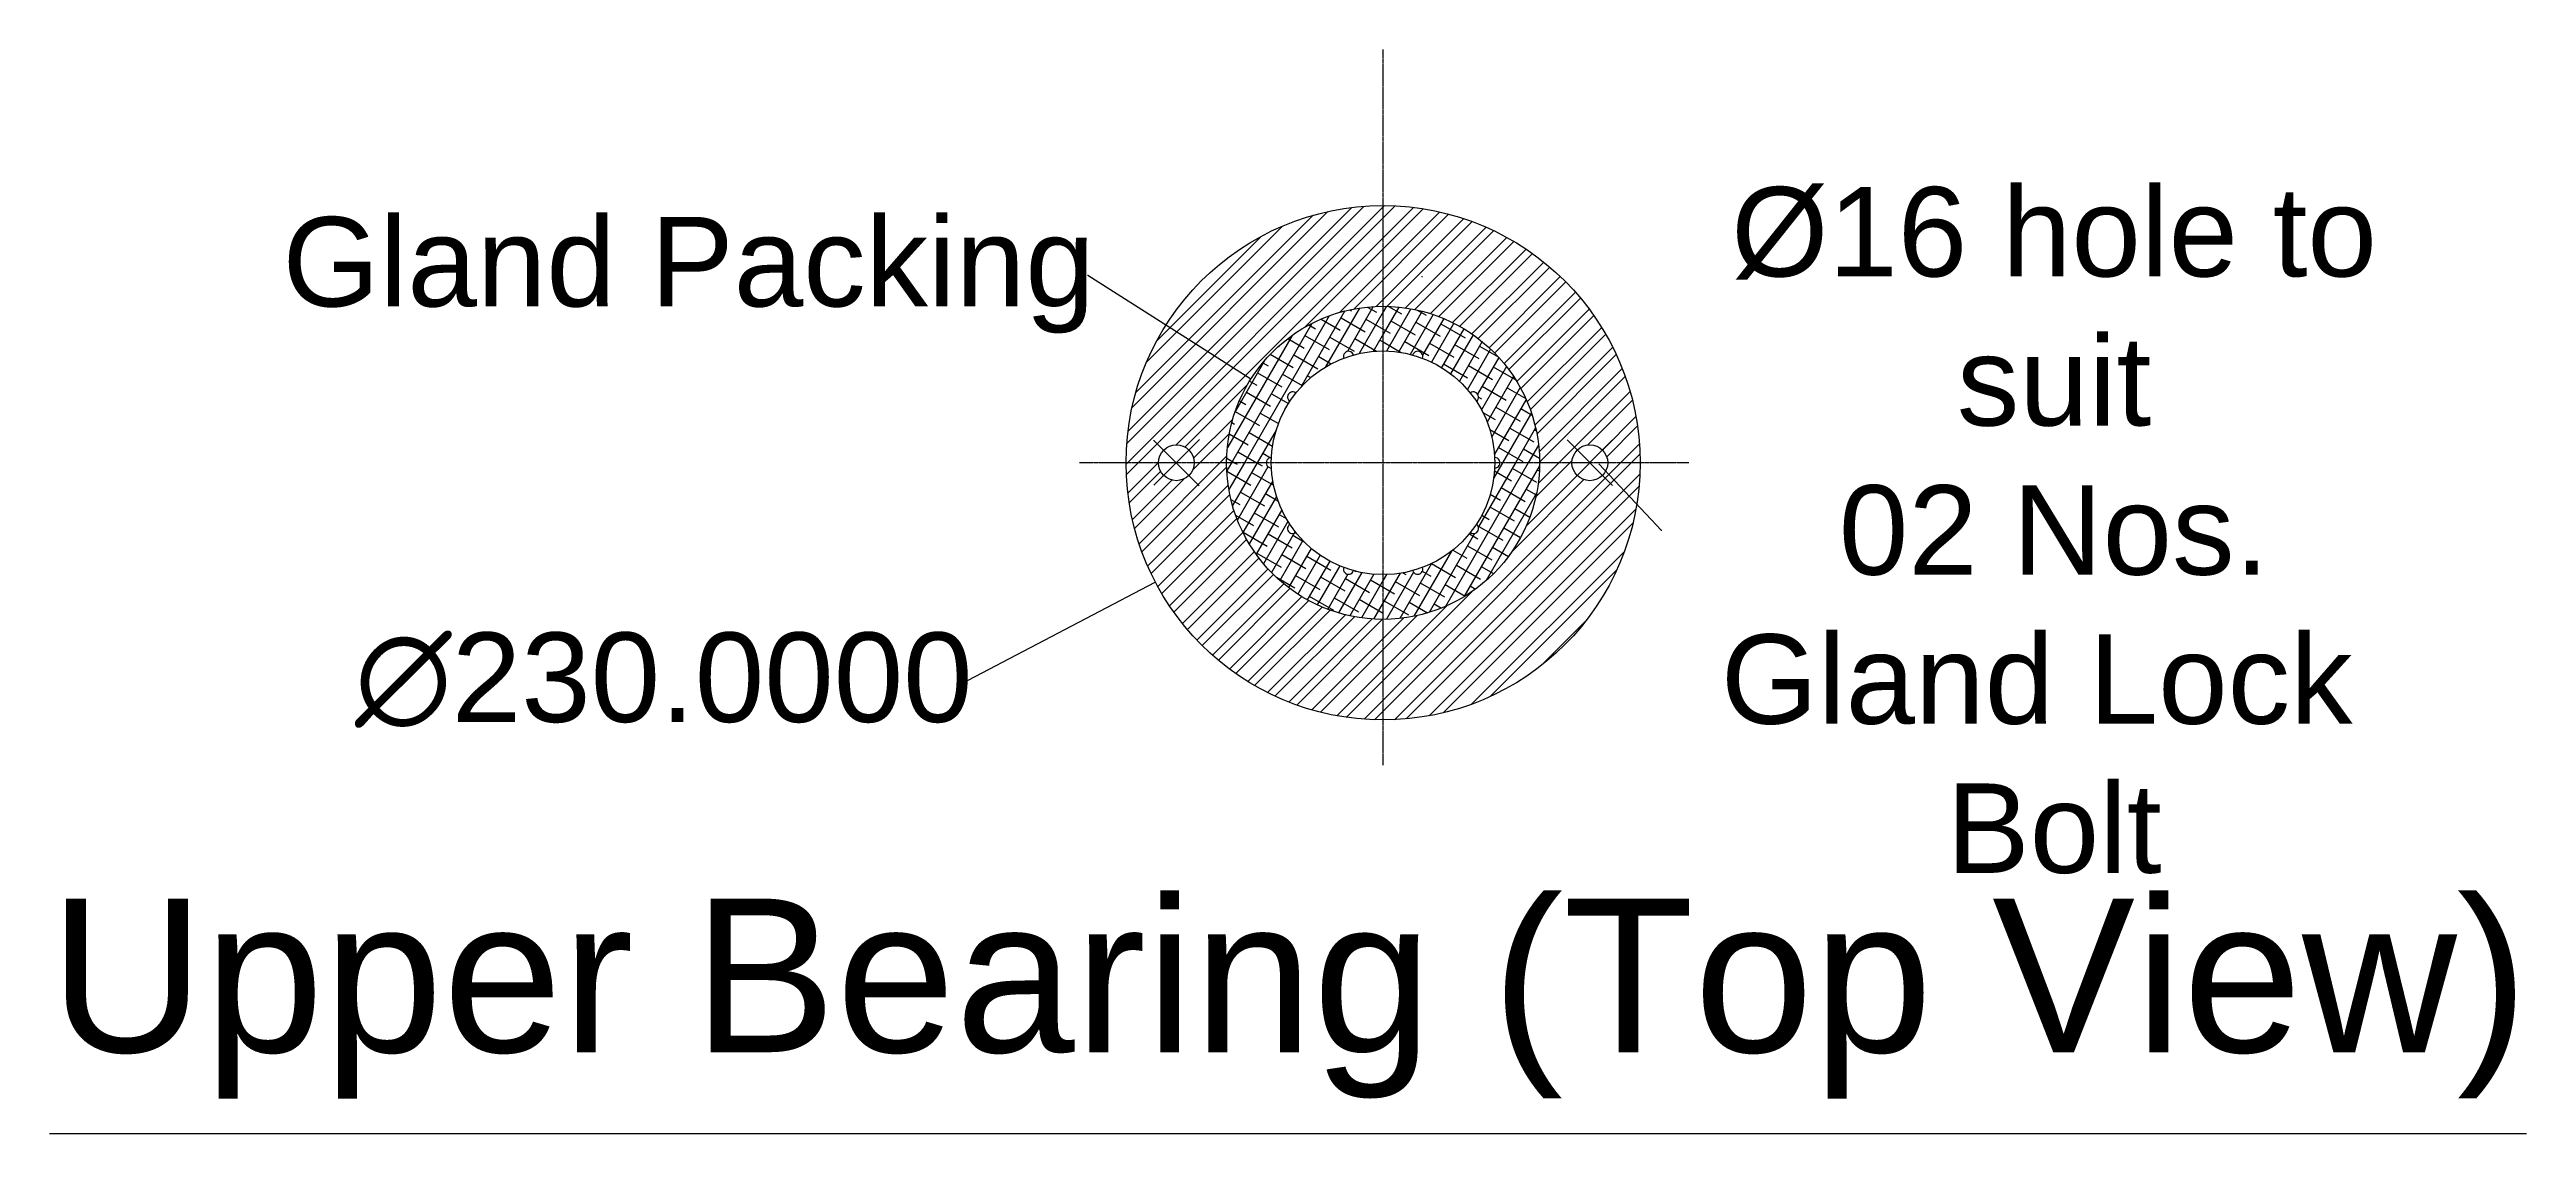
# Model space of a CAD drawing. Header units: millimetres. Extents: x 14 to 1468, y 8 to 2180.
# Drawn here: x 137 to 1245, y 1696 to 2180 of the extents above; entities that cross this region are included whole.
import ezdxf

# ---------------------------------------------------------------- set-up
doc = ezdxf.new("R2010")
doc.units = ezdxf.units.MM
doc.header["$MEASUREMENT"] = 0
doc.linetypes.add('CENTER2', pattern=[1.125, 0.75, -0.125, 0.125, -0.125])
doc.styles.get("Standard").update_dxf_attribs({"font": 'arial.ttf'})
doc.dimstyles.get("Standard").update_dxf_attribs({"dimtxt": 0.18, "dimasz": 0.18, "dimexe": 0.18, "dimexo": 0.0625, "dimgap": 0.09, "dimtad": 0, "dimtih": 1, "dimtoh": 1, "dimdec": 4, "dimzin": 0, "dimdsep": 46, "dimtxsty": 'Standard', "dimcen": 0.09, "dimadec": 0, "dimazin": 0, "dimtfac": 1, "dimtdec": 4, "dimtofl": 0, "dimtmove": 0, "dimatfit": 3, "dimfxl": 1, "dimtolj": 1, "dimtzin": 0, "dimarcsym": 0})

# ---------------------------------------------------------------- blocks, each defined once
blk = doc.blocks.new('*D40')
at = {"color": 0, "lineweight": -2, "transparency": 16777216}
for p, q in [((751.2, 2078.8), (751.4, 2078.8)), ((751.3, 2078.7), (751.3, 2078.9)), ((858.3, 1965.2), (830.3, 1995)), ((858.5, 1965.2), (858.3, 1965.2))]:
    blk.add_line(p, q, dxfattribs=at)
at = {"color": 0, "transparency": 16777216}
blk.add_solid([(830.3, 1995), (830.3, 1994.9), (830.2, 1995.1)], dxfattribs=at)
at = {"layer": 'Defpoints', "color": 0, "transparency": 16777216}
for p in [(751.3, 2078.8), (830.2, 1995.1)]:
    blk.add_point(p, dxfattribs=at)
at = {"color": 0, "transparency": 16777216, "insert": (1034, 1965.2), "char_height": 0.18, "width": 352.9, "attachment_point": 5}
blk.add_mtext('\\A1;{\\H222.22222x;%%C16 hole to suit \\P02 Nos. Gland Lock  Bolt}', dxfattribs=at)
blk = doc.blocks.new('*D41')
at = {"color": 0, "lineweight": -2, "transparency": 16777216}
for p, q in [((601.5, 2079.4), (601.7, 2079.4)), ((601.7, 2079.4), (674.6, 2033.1)), ((733.7, 1995.5), (733.9, 1995.5)), ((733.8, 1995.4), (733.8, 1995.6))]:
    blk.add_line(p, q, dxfattribs=at)
at = {"color": 0, "transparency": 16777216}
blk.add_solid([(674.6, 2033.2), (674.5, 2033.1), (674.7, 2033)], dxfattribs=at)
at = {"layer": 'Defpoints', "color": 0, "transparency": 16777216}
for p in [(674.7, 2033), (792.9, 1958)]:
    blk.add_point(p, dxfattribs=at)
at = {"color": 0, "transparency": 16777216, "insert": (423.1, 2079.4), "char_height": 0.18, "attachment_point": 5}
blk.add_mtext('\\A1;{\\H222.22222x;Gland Packing}', dxfattribs=at)
blk = doc.blocks.new('*D37')
at = {"color": 0, "lineweight": -2, "transparency": 16777216}
for p, q in [((733.7, 1995.5), (733.9, 1995.5)), ((733.8, 1995.4), (733.8, 1995.6)), ((548.1, 1898.3), (631.8, 1942.1)), ((547.9, 1898.3), (548.1, 1898.3))]:
    blk.add_line(p, q, dxfattribs=at)
at = {"color": 0, "transparency": 16777216}
blk.add_solid([(631.7, 1942.1), (631.8, 1942.1), (631.9, 1942.2)], dxfattribs=at)
at = {"layer": 'Defpoints', "color": 0, "transparency": 16777216}
for p in [(835.7, 2048.8), (631.9, 1942.2)]:
    blk.add_point(p, dxfattribs=at)
at = {"color": 0, "transparency": 16777216, "insert": (412, 1898.3), "char_height": 0.18, "attachment_point": 5}
blk.add_mtext('\\A1;{\\H222.22222x;∅230.0000}', dxfattribs=at)

msp = doc.modelspace()

# ---------------------------------------------------------------- hatches: boundary and pattern name
h = msp.add_hatch()
h.set_pattern_fill('STEEL', color=256, scale=93.6, angle=180)
h.set_pattern_definition([(225, (-1900.309, 2454.099), (6.89429, -6.89429), []), (225, (-1900.309, 2449.224), (6.89429, -6.89429), [])])
edge = h.paths.add_edge_path()
edge.add_line((733.80732, 2065.51637), (733.80732, 2110.51637))
edge.add_ellipse((733.80732, 1995.51637), major_axis=(81.31728, 81.31728), ratio=1, start_angle=45, end_angle=135)
edge.add_line((618.80732, 1995.51637), (633.30732, 1995.51637))
edge.add_ellipse((641.30732, 1995.51637), major_axis=(-5.65685, 5.65685), ratio=1, start_angle=-135, end_angle=45, ccw=False)
edge.add_line((649.30732, 1995.51637), (663.80732, 1995.51637))
edge.add_ellipse((733.80732, 1995.51637), major_axis=(-49.49747, 49.49747), ratio=1, start_angle=-45, end_angle=45, ccw=False)
edge = h.paths.add_edge_path()
edge.add_ellipse((733.80732, 1995.51637), major_axis=(-49.49747, 49.49747), ratio=1, start_angle=45, end_angle=135, ccw=False)
edge.add_line((663.80732, 1995.51637), (649.30732, 1995.51637))
edge.add_ellipse((641.30732, 1995.51637), major_axis=(5.65685, 5.65685), ratio=1, start_angle=135, end_angle=315, ccw=False)
edge.add_line((633.30732, 1995.51637), (618.80732, 1995.51637))
edge.add_ellipse((733.80732, 1995.51637), major_axis=(81.31728, 81.31728), ratio=1, start_angle=135, end_angle=225)
edge.add_line((733.80732, 1880.51637), (733.80732, 1925.51637))
edge = h.paths.add_edge_path()
edge.add_line((848.80732, 1995.51637), (834.30732, 1995.51637))
edge.add_ellipse((826.30732, 1995.51637), major_axis=(-5.65685, 5.65685), ratio=1, start_angle=45, end_angle=225, ccw=False)
edge.add_line((818.30732, 1995.51637), (803.80732, 1995.51637))
edge.add_ellipse((733.80732, 1995.51637), major_axis=(49.49747, 49.49747), ratio=1, start_angle=225, end_angle=315, ccw=False)
edge.add_line((733.80732, 1925.51637), (733.80732, 1880.51637))
edge.add_ellipse((733.80732, 1995.51637), major_axis=(-81.31728, 81.31728), ratio=1, start_angle=135, end_angle=225)
edge = h.paths.add_edge_path()
edge.add_line((733.80732, 2110.51637), (733.80732, 2065.51637))
edge.add_ellipse((733.80732, 1995.51637), major_axis=(-49.49747, 49.49747), ratio=1, start_angle=225, end_angle=315, ccw=False)
edge.add_line((803.80732, 1995.51637), (818.30732, 1995.51637))
edge.add_ellipse((826.30732, 1995.51637), major_axis=(5.65685, 5.65685), ratio=1, start_angle=-45, end_angle=135, ccw=False)
edge.add_line((834.30732, 1995.51637), (848.80732, 1995.51637))
edge.add_ellipse((733.80732, 1995.51637), major_axis=(81.31728, 81.31728), ratio=1, start_angle=315, end_angle=405)

# ---------------------------------------------------------------- linework, layer by layer
at = {"linetype": 'CENTER2'}
for p, q in [((733.80732, 1860.23032), (733.80732, 2180.3099)), ((870.67172, 1995.51637), (598.01696, 1995.51637))]:
    msp.add_line(p, q, dxfattribs=at)
at = {"linetype": 'Continuous'}
for p, q in [((716.73586, 2063.40279), (697.21225, 2029.5869)), ((723.26904, 2064.71857), (708.06154, 2038.37841)), ((729.42383, 2065.37899), (717.8392, 2045.31383)), ((718.91333, 2063.91351), (719.66644, 2063.4787)), ((733.80732, 2062.97142), (723.05415, 2044.34638)), ((726.75413, 2065.16013), (730.8267, 2062.80883)), ((735.26785, 2065.50114), (733.80732, 2062.97142)), ((740.84536, 2065.16166), (733.80732, 2052.97142)), ((746.18665, 2064.41305), (735.26439, 2045.49514)), ((736.20844, 2065.47518), (741.98695, 2062.13896)), ((751.31299, 2063.29212), (740.76897, 2045.02936)), ((756.23932, 2061.82478), (745.95826, 2044.01745)), ((749.04422, 2063.83795), (753.14721, 2061.46908)), ((693.09871, 2052.46204), (664.13662, 2002.29823)), ((701.9943, 2057.86966), (665.99462, 1995.51637)), ((709.71312, 2061.23905), (671.76812, 1995.51637)), ((691.19301, 2051.05033), (698.50619, 2046.82807)), ((698.84113, 2052.40819), (709.66644, 2046.15819)), ((700.62492, 2057.15182), (703.50619, 2055.48832)), ((706.06521, 2059.78437), (714.66644, 2054.81845)), ((710.00138, 2051.73832), (720.8267, 2045.48832)), ((715.00138, 2060.39857), (725.8267, 2054.14857)), ((721.16163, 2051.06845), (730.92238, 2045.43308)), ((726.16163, 2059.7287), (733.80732, 2055.31446)), ((733.80732, 2052.97142), (729.39029, 2045.32089)), ((732.32189, 2050.39857), (733.80732, 2049.54096)), ((733.80732, 2055.31446), (736.98695, 2053.4787)), ((737.32189, 2059.05883), (748.14721, 2052.80883)), ((748.48214, 2058.38896), (759.30746, 2052.13896)), ((760.97597, 2060.02889), (751.49703, 2043.61089)), ((765.52953, 2057.9159), (755.50962, 2040.56091)), ((759.6424, 2057.71908), (770.46771, 2051.46908)), ((769.90354, 2055.4919), (759.90122, 2038.16738)), ((774.09865, 2052.75805), (764.04195, 2035.33933)), ((680.93072, 2041.38646), (667.64436, 2018.37381)), ((679.94443, 2040.22419), (682.34594, 2038.83769)), ((683.34782, 2044.03275), (693.50619, 2038.16781)), ((687.08984, 2047.6458), (687.34594, 2047.49794)), ((693.84113, 2043.74794), (704.66644, 2037.49794)), ((705.00138, 2043.07807), (710.63761, 2039.82399)), ((716.15393, 2042.39486), (716.08111, 2042.26871)), ((733.80732, 2049.54096), (741.92793, 2044.85252)), ((743.48214, 2049.7287), (754.30746, 2043.4787)), ((754.6424, 2049.05883), (765.46771, 2042.80883)), ((760.80265, 2039.7287), (771.62797, 2033.4787)), ((765.80265, 2048.38896), (776.62797, 2042.13896)), ((778.11278, 2049.71072), (767.92594, 2032.06661)), ((781.94088, 2046.34118), (771.53869, 2028.32406)), ((785.57455, 2042.63489), (776.1209, 2026.26069)), ((776.9629, 2047.71908), (785.35709, 2042.8727)), ((674.09863, 2032.05227), (677.34594, 2030.17743)), ((677.68087, 2035.75756), (688.50619, 2029.50756)), ((688.84113, 2035.08769), (697.61971, 2030.01937)), ((700.00138, 2034.41781), (701.41272, 2033.60298)), ((771.9629, 2039.05883), (782.78822, 2032.80883)), ((789.00127, 2038.57015), (777.83057, 2019.22193)), ((778.12316, 2029.7287), (788.94848, 2023.4787)), ((792.20315, 2034.11596), (780.3967, 2013.66659)), ((795.15475, 2029.22829), (782.42709, 2007.18333)), ((783.12316, 2038.38896), (793.19287, 2032.57521)), ((789.28341, 2029.05883), (797.64718, 2024.23)), ((667.68087, 2018.43705), (678.50619, 2012.18705)), ((669.49762, 2023.16166), (672.34594, 2021.51718)), ((672.68087, 2027.0973), (683.50619, 2020.8473)), ((678.84113, 2017.76718), (686.98759, 2013.06381)), ((683.84113, 2026.42743), (691.42704, 2022.0477)), ((772.47338, 2027.2171), (773.06462, 2026.87575)), ((776.56112, 2024.85704), (777.78822, 2024.14857)), ((778.47892, 2017.97629), (783.94848, 2014.81845)), ((797.8195, 2023.84377), (783.66223, 1999.32266)), ((784.28341, 2020.39857), (795.10873, 2014.14857)), ((800.14288, 2017.86797), (787.23818, 1995.51637)), ((795.44367, 2019.7287), (800.48798, 2016.81636)), ((665.00926, 2008.4325), (673.50619, 2003.5268)), ((666.16685, 2013.53767), (667.34594, 2012.85692)), ((673.84113, 2009.10692), (684.37441, 2003.02553)), ((686.00385, 2010.17337), (677.54162, 1995.51637)), ((685.00138, 2008.43705), (685.43876, 2008.18453)), ((781.52737, 2010.44277), (790.10873, 2005.48832)), ((790.44367, 2011.06845), (801.26898, 2004.81845)), ((802.03879, 2011.1518), (793.01168, 1995.51637)), ((801.60392, 2010.39857), (802.2923, 2010.00114)), ((663.83722, 1997.56217), (667.38065, 1995.51637)), ((665.99462, 1995.51637), (663.90129, 1991.89062)), ((671.76812, 1995.51637), (664.84272, 1983.52123)), ((677.54162, 1995.51637), (666.48023, 1976.35748)), ((667.38065, 1995.51637), (668.50619, 1994.86654)), ((668.84113, 2000.44667), (677.38065, 1995.51637)), ((677.38065, 1995.51637), (679.66644, 1994.19667)), ((680.00138, 1999.7768), (683.44156, 1997.79061)), ((798.78518, 1995.51637), (761.72361, 1931.32384)), ((793.01168, 1995.51637), (776.45099, 1966.83242)), ((787.23818, 1995.51637), (783.35224, 1988.78573)), ((785.44367, 2002.40819), (796.26898, 1996.15819)), ((796.60392, 2001.73832), (803.77639, 1997.5973)), ((803.35783, 2003.43643), (798.78518, 1995.51637)), ((663.90887, 1991.7473), (674.66644, 1985.53641)), ((682.30634, 1993.7691), (668.60732, 1970.0417)), ((684.4555, 1987.49156), (671.11278, 1964.38128)), ((675.00138, 1991.11654), (684.83314, 1985.44017)), ((803.79482, 1994.19332), (769.94687, 1935.56695)), ((783.67508, 1991.88228), (791.26898, 1987.49794)), ((786.60392, 1984.41781), (797.42924, 1978.16781)), ((791.60392, 1993.07807), (802.42924, 1986.82807)), ((797.76418, 1983.74794), (802.31147, 1981.12256)), ((802.76418, 1992.40819), (803.71182, 1991.86107)), ((665.75062, 1979.13696), (669.66644, 1976.87616)), ((670.00138, 1982.45629), (680.8267, 1976.20629)), ((686.14271, 1980.41389), (673.92901, 1959.25914)), ((676.16163, 1973.12616), (686.98695, 1966.87616)), ((688.46683, 1974.43938), (677.01175, 1954.59861)), ((681.16163, 1981.78641), (686.77565, 1978.54516)), ((802.46994, 1981.89857), (779.932, 1942.8617)), ((781.60392, 1975.75756), (792.42924, 1969.50756)), ((781.7816, 1981.42848), (786.26898, 1978.83769)), ((792.76418, 1975.08769), (799.45688, 1971.22365)), ((667.81467, 1972.17178), (675.8267, 1967.54603)), ((671.16163, 1964.46591), (681.98695, 1958.21591)), ((691.25298, 1969.26513), (680.33072, 1950.34722)), ((682.32189, 1963.79603), (693.14721, 1957.54603)), ((694.40865, 1964.73092), (683.86464, 1946.46815)), ((687.32189, 1972.45629), (690.41865, 1970.66837)), ((693.48214, 1963.12616), (698.22871, 1960.38573)), ((774.74376, 1963.87542), (754.38239, 1928.60848)), ((772.41372, 1963.74302), (776.26898, 1961.51718)), ((776.60392, 1967.0973), (787.42924, 1960.8473)), ((777.97427, 1972.07963), (781.26898, 1970.17743)), ((787.76418, 1966.42743), (795.30268, 1962.07507)), ((677.32189, 1955.13578), (688.14721, 1948.88578)), ((697.87962, 1960.74282), (687.59855, 1942.93549)), ((688.48214, 1954.46591), (699.30746, 1948.21591)), ((701.63286, 1957.24362), (691.52217, 1939.73138)), ((705.64876, 1954.19936), (695.62885, 1936.84437)), ((699.6424, 1953.79603), (710.46771, 1947.54603)), ((709.91742, 1951.59289), (699.9151, 1934.26837)), ((755.43844, 1950.43761), (741.28117, 1925.91651)), ((764.40869, 1955.97454), (747.61805, 1926.8923)), ((755.44986, 1950.44309), (766.26898, 1944.19667)), ((765.0269, 1956.46079), (771.26898, 1952.85692)), ((771.60392, 1958.43705), (782.42924, 1952.18705)), ((782.76418, 1957.76718), (789.90369, 1953.64517)), ((686.09163, 1944.29906), (694.30746, 1939.55565)), ((694.6424, 1945.13578), (705.46771, 1938.88578)), ((714.43695, 1949.42095), (704.38024, 1932.00223)), ((705.80265, 1944.46591), (716.62797, 1938.21591)), ((718.05087, 1945.68045), (709.02637, 1930.04955)), ((724.26072, 1946.43621), (713.85853, 1928.41909)), ((716.9629, 1943.79603), (727.78822, 1937.54603)), ((729.60527, 1945.69326), (718.88511, 1927.12538)), ((721.1726, 1947.13907), (721.62797, 1946.87616)), ((733.80732, 1942.97142), (724.11863, 1926.19012)), ((728.12316, 1943.12616), (733.80732, 1939.84441)), ((741.38347, 1946.09369), (733.80732, 1932.97142)), ((735.28934, 1945.53834), (733.80732, 1942.97142)), ((733.80732, 1939.84441), (738.94848, 1936.87616)), ((747.42856, 1946.5641), (735.28567, 1925.53199)), ((739.28341, 1942.45629), (750.10873, 1936.20629)), ((742.62565, 1946.30015), (743.94848, 1945.53641)), ((750.44367, 1941.78641), (761.26898, 1935.53641)), ((751.36347, 1947.02887), (755.10873, 1944.86654)), ((761.60392, 1941.11654), (770.56408, 1935.94339)), ((766.60392, 1949.7768), (777.42924, 1943.5268)), ((772.76418, 1940.44667), (775.18043, 1939.05164)), ((777.76418, 1949.10692), (783.23445, 1945.94866)), ((700.80265, 1935.80565), (711.62797, 1929.55565)), ((711.9629, 1935.13578), (722.78822, 1928.88578)), ((723.12316, 1934.46591), (733.80732, 1928.2974)), ((733.80732, 1932.97142), (729.57702, 1925.64432)), ((733.80732, 1928.2974), (733.94848, 1928.21591)), ((734.28341, 1933.79603), (745.10873, 1927.54603)), ((745.44367, 1933.12616), (753.65069, 1928.38783)), ((756.60392, 1932.45629), (759.89191, 1930.55797))]:
    msp.add_line(p, q, dxfattribs=at)
for p, q in [((631.25793, 1985.46698), (651.66721, 2005.87626)), ((631.11592, 2005.632), (651.49873, 1985.24919)), ((836.35672, 2005.56577), (815.94743, 1985.15649)), ((836.49873, 1985.40075), (816.11592, 2005.78356)), ((137.16711, 1695.61644), (1245.36621, 1695.61644))]:
    msp.add_line(p, q)
for centre, major_axis, start_param, end_param in [((733.80732, 1995.51637), (-81.31728, 81.31728), 3.926990817, 10.2101761242), ((733.80732, 1995.51637), (-49.49747, 49.49747), 3.926990817, 10.2101761242), ((733.80732, 1995.51637), (35.35534, 35.35534), 5.4977871438, 11.780972451), ((718.35647, 2043.0692), (1.62879, 1.62879), 5.7889097891, 8.9765756828), ((749.25817, 2043.0692), (-1.62879, 1.62879), 3.5897949316, 6.7774608253), ((693.35647, 2024.90564), (-1.62879, 1.62879), -1.4367533142, 1.7509125795), ((774.25817, 2024.90564), (-1.62879, 1.62879), 2.9614764008, 6.1491422946), ((641.30732, 1995.51637), (5.65685, 5.65685), 5.4977871438, 11.780972451), ((683.80732, 1995.51637), (1.62879, 1.62879), 0.7623615433, 3.950027437), ((783.80732, 1995.51637), (-1.62879, 1.62879), 2.3331578701, 5.5208237638), ((826.30732, 1995.51637), (5.65685, 5.65685), 5.4977871438, 11.780972451), ((693.35647, 1966.12711), (-1.62879, 1.62879), -0.1801162527, 3.007549641), ((774.25817, 1966.12711), (1.62879, 1.62879), 3.2756356662, 6.4633015599), ((718.35647, 1947.96355), (-1.62879, 1.62879), 0.448202278, 3.6358681717), ((749.25817, 1947.96355), (1.62879, 1.62879), 2.6473171355, 5.8349830292)]:
    msp.add_ellipse(centre, major_axis=major_axis, ratio=1, start_param=start_param, end_param=end_param)

# ---------------------------------------------------------------- texts
msp.add_text('Upper Bearing (Top View)', height=68.676).set_placement((137.16711, 1731.94581))

# ---------------------------------------------------------------- dimensions: what is measured, and where the dimension line sits
dim = msp.add_radius_dim(center=(751.3239, 2078.80938), mpoint=(830.16187, 1995.08618), text='{\\H222.22222x;%%C16 hole to suit \\P02 Nos. Gland Lock  Bolt}', dimstyle='Standard')
dim.commit()
dim.dimension.update_dxf_attribs({"geometry": '*D40', "text_midpoint": (1034.02028, 1965.18264), "dimtype": 164})
for p1, p2, text, picture, middle in [((792.89999, 1957.99229), (674.71465, 2033.04045), '{\\H222.22222x;Gland Packing}', '*D41', (423.0519, 2079.41471)), ((835.69892, 2048.83713), (631.91573, 1942.19562), '{\\H222.22222x;<>}', '*D37', (412.0397, 1898.3382))]:
    dim = msp.add_diameter_dim_2p(p1=p1, p2=p2, text=text, dimstyle='Standard')
    dim.commit()
    dim.dimension.update_dxf_attribs({"geometry": picture, "text_midpoint": middle, "dimtype": 163})

doc.saveas('drawing.dxf')
